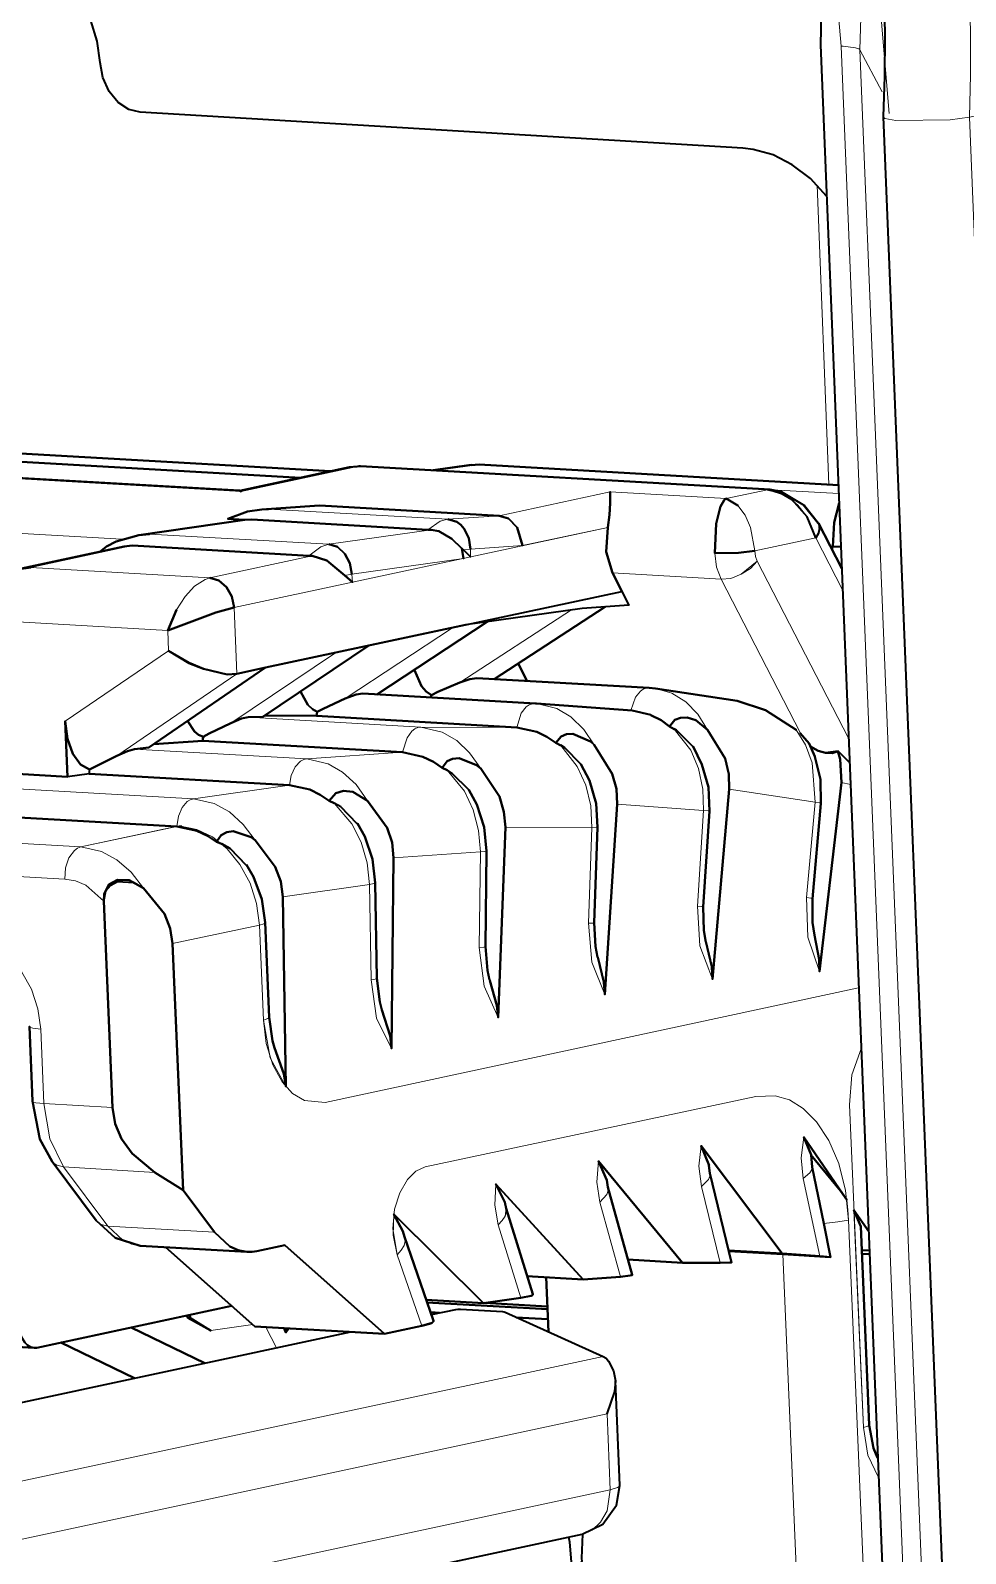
# Model space of a CAD drawing. Header units: millimetres. Extents: x 0 to 174, y 0 to 33.
# Drawn here: x 27.796 to 28.181, y 26.769 to 27.395 of the extents above; entities that cross this region are included whole.
import ezdxf

# ---------------------------------------------------------------- set-up
doc = ezdxf.new("R2010")
doc.units = ezdxf.units.MM
doc.layers.add('PDF2_형상', color=157, linetype='Continuous', true_color=0x405f80)

msp = doc.modelspace()

# ---------------------------------------------------------------- linework, layer by layer
at = {"layer": 'PDF2_형상', "color": 7, "lineweight": 13}
for points in [[(28.43097, 23.20819), (28.46014, 23.20833), (28.48611, 23.21139), (28.31681, 27.38375, 0.37124), (27.68417, 28.16861), (27.78903, 28.19111), (27.63847, 28.20014), (27.6425, 28.20069), (27.64639, 28.20069)], [(28.19319, 27.44167), (28.19944, 27.36681), (28.18722, 27.36028), (28.1825, 27.35931, 0.372077), (27.56625, 28.12361)], [(28.21056, 22.68792), (28.24708, 22.73556), (28.27972, 22.78847), (28.30792, 22.84639), (28.33139, 22.90889), (28.34944, 22.97528), (28.36195, 23.045), (28.36847, 23.11736), (28.36889, 23.19139), (28.36875, 23.19431), (28.36972, 23.195), (28.37069, 23.19555), (28.20125, 27.36792, 0.237947), (27.85708, 28.02278)], [(28.26083, 22.75597), (28.29194, 22.81056), (28.31861, 22.86986), (28.34014, 22.93347), (28.35639, 23.00097), (28.36681, 23.07153), (28.37125, 23.14444), (28.37069, 23.19555), (28.38569, 23.20625), (28.21639, 27.37861, 0.238475), (27.88861, 28.00208)], [(27.66403, 27.97444, -0.371665), (28.1375, 27.38694), (28.1375, 27.38708), (28.13708, 27.38736), (28.13569, 27.38778), (28.13056, 27.38847), (28.12972, 27.38847), (28.12403, 27.45403)]]:
    msp.add_lwpolyline(points, format="xyb", dxfattribs=at)
at = {"layer": 'PDF2_형상', "color": 7, "lineweight": 35}
for points in [[(27.56611, 28.08444), (27.41556, 28.09347), (27.40722, 28.09403), (27.41528, 28.09361), (27.56583, 28.08458, -0.37493), (28.14708, 27.35944), (28.31639, 23.18708), (28.31681, 23.17458), (28.31625, 23.11306), (28.31111, 23.05236), (28.30181, 22.99306), (28.28875, 22.93833), (28.27125, 22.88361), (28.24847, 22.82875), (28.2225, 22.77931), (28.19125, 22.73111), (28.16389, 22.69625), (28.13014, 22.66028), (28.09403, 22.62833), (28.05347, 22.59944), (28.01333, 22.57667)], [(27.11653, 27.57347), (27.12861, 27.63222), (27.14625, 27.68833), (27.16903, 27.74014), (27.19625, 27.78722), (27.2275, 27.82903), (27.26236, 27.86542), (27.30014, 27.89597), (27.34042, 27.92069), (27.38278, 27.93944), (27.40472, 27.94653), (27.42708, 27.95208), (27.47236, 27.95861), (27.51847, 27.95903), (27.66903, 27.95, -0.373278), (28.12125, 27.38903), (28.23903, 24.48792)]]:
    msp.add_lwpolyline(points, format="xyb", dxfattribs=at)
at = {"layer": 'PDF2_형상', "color": 7, "lineweight": 13}
for points in [[(28.14944, 27.36083), (28.14333, 27.43458)], [(28.12972, 27.38847), (28.2475, 24.48736), (28.23903, 24.48792)], [(28.14667, 27.36972), (28.1375, 27.38694), (28.25528, 24.48569), (28.25708, 24.48208)], [(28.31639, 23.18708), (28.31639, 23.18694), (28.31653, 23.1868), (28.31667, 23.18667), (28.31708, 23.18639), (28.32153, 23.18556), (28.34389, 23.18569), (28.3518, 23.1868), (28.1825, 27.35931), (28.17458, 27.35819), (28.15222, 27.35792), (28.14778, 27.35875), (28.14736, 27.35917), (28.14708, 27.35931), (28.14708, 27.35944)], [(28.12472, 27.20833), (28.11986, 27.33139)], [(27.38583, 27.24667), (27.38653, 27.24681), (27.38708, 27.24681), (27.38653, 27.24681), (27.38583, 27.24667), (27.55445, 27.23708), (27.50667, 27.22694), (27.88305, 27.20542), (27.93083, 27.21569), (28.09944, 27.20611), (28.1, 27.20625), (28.10056, 27.20625)], [(27.38556, 27.21139), (27.83403, 27.18583)], [(27.98917, 27.19542), (27.96805, 27.19403), (27.98917, 27.19542), (28.03472, 27.20528), (28.0825, 27.2025), (28.03472, 27.20528), (27.98917, 27.19542), (28.03472, 27.20528), (28.0825, 27.2025), (28.09944, 27.20611)], [(28.09431, 27.18111), (28.0925, 27.19069), (28.09028, 27.19569), (28.08722, 27.19972)], [(28.03375, 27.19069), (27.99875, 27.18319), (27.97736, 27.18167), (27.97444, 27.18139), (27.97736, 27.18167), (27.97736, 27.17861), (27.97444, 27.17792), (27.92861, 27.17139), (27.92875, 27.16819), (27.88014, 27.15778), (27.88125, 27.13042), (27.83194, 27.09681)], [(27.91222, 27.17903), (27.87014, 27.17), (27.79653, 27.17417), (27.83833, 27.18319), (27.79653, 27.17417), (27.87014, 27.17), (27.86819, 27.1693), (27.86389, 27.16653), (27.86, 27.16222), (27.85639, 27.15681), (27.86, 27.16222), (27.85639, 27.15681)], [(27.87014, 27.17), (27.86819, 27.1693), (27.86389, 27.16653), (27.86, 27.16222), (27.86389, 27.16653), (27.86819, 27.1693), (27.87014, 27.17), (27.91222, 27.17903), (27.87014, 27.17), (27.79653, 27.17417), (27.83833, 27.18319)], [(28.09528, 27.17681), (28.0925, 27.17375), (28.08861, 27.17139), (28.08444, 27.16972), (28.08042, 27.16944), (28.07847, 27.17431), (28.07778, 27.18014), (28.07847, 27.17431), (28.08042, 27.16944), (28.08444, 27.16972), (28.08861, 27.17139), (28.0925, 27.17375), (28.09528, 27.17681), (28.13278, 27.10403), (28.09528, 27.17681), (28.09458, 27.17875), (28.09431, 27.18111), (28.11931, 27.18639), (28.13028, 27.165), (28.11931, 27.18639), (28.09431, 27.18111), (28.11931, 27.18639), (28.13028, 27.165)], [(28.07778, 27.18014), (28.07847, 27.17431), (28.08042, 27.16944), (28.08444, 27.16972), (28.08861, 27.17139), (28.09528, 27.17681), (28.09458, 27.17875), (28.09431, 27.18111), (28.09458, 27.17875), (28.09528, 27.17681), (28.13278, 27.10403)], [(28.08042, 27.16944), (28.03569, 27.17194)], [(28.08042, 27.16944), (28.11306, 27.10611)], [(27.76972, 27.15306), (27.85292, 27.14833), (27.8532, 27.14), (27.81069, 27.11097)], [(27.18125, 27.11792), (27.86347, 27.07917), (27.90292, 27.08472), (27.90361, 27.08875), (27.90528, 27.09222), (27.9075, 27.09458), (27.90875, 27.09528), (27.91, 27.09556), (27.83917, 27.09958), (27.91, 27.09556), (27.90875, 27.09528), (27.9075, 27.09458), (27.90528, 27.09222), (27.90361, 27.08875), (27.90292, 27.08472), (27.86347, 27.07917), (27.18125, 27.11792)], [(27.81056, 27.04611), (27.81083, 27.05069), (27.81222, 27.05486), (27.81444, 27.05792), (27.81569, 27.05889), (27.81708, 27.05944), (27.135, 27.09819), (27.13361, 27.09764), (27.13222, 27.09667), (27.13, 27.09375), (27.12861, 27.08958), (27.12833, 27.085)], [(27.135, 27.09819), (27.81708, 27.05944), (27.135, 27.09819)], [(27.82653, 27.03708), (27.81917, 27.04361), (27.81486, 27.04542), (27.81056, 27.04611), (27.81486, 27.04542), (27.81917, 27.04361), (27.82653, 27.03708), (27.81917, 27.04361), (27.81486, 27.04542), (27.81056, 27.04611), (27.12833, 27.085)], [(27.12833, 27.085), (27.81056, 27.04611), (27.81083, 27.05069), (27.81222, 27.05486), (27.81444, 27.05792), (27.81569, 27.05889), (27.81708, 27.05944), (27.81569, 27.05889), (27.81444, 27.05792), (27.81222, 27.05486), (27.81083, 27.05069), (27.81056, 27.04611), (27.12833, 27.085)], [(27.88875, 27.06208), (27.88389, 27.06861), (27.87819, 27.07375), (27.87194, 27.07722), (27.86347, 27.07917)], [(27.88875, 27.06208), (27.88389, 27.06861), (27.87819, 27.07375), (27.87194, 27.07722), (27.86347, 27.07917)], [(27.84292, 27.04236), (27.83778, 27.04903), (27.83194, 27.05403), (27.82555, 27.0575), (27.81708, 27.05944), (27.8575, 27.06806)], [(27.85861, 27.06806), (27.85806, 27.06806), (27.8575, 27.06806), (27.86486, 27.06653), (27.87125, 27.06347), (27.87722, 27.05861), (27.8825, 27.05208), (27.88667, 27.04444), (27.88931, 27.03611), (27.89056, 27.02722), (27.89236, 27.02778), (27.89278, 27.02806), (27.89292, 27.02833)], [(27.89056, 27.02722), (27.88931, 27.03611), (27.88667, 27.04444), (27.8825, 27.05208), (27.87722, 27.05861), (27.875, 27.06056)], [(27.89056, 27.02722), (27.88931, 27.03611), (27.88667, 27.04444), (27.8825, 27.05208), (27.87722, 27.05861), (27.875, 27.06056)], [(27.79597, 26.98556), (27.79597, 26.98542), (27.79611, 26.98528), (27.79639, 26.98514), (27.79736, 26.98486), (27.80069, 26.98444), (27.80194, 26.95389), (27.83014, 26.95222), (27.80194, 26.95389), (27.80069, 26.98444), (27.79945, 26.99278), (27.79681, 27.00083), (27.79278, 27.00792), (27.78764, 27.01375), (27.78181, 27.01792), (27.77097, 27.02111), (27.17028, 27.05528)], [(27.85486, 27.01958), (27.89056, 27.02722), (27.85486, 27.01958), (27.89056, 27.02722), (27.89222, 26.98819), (27.895, 26.97264), (27.90139, 26.96083), (27.895, 26.97264), (27.89222, 26.98819), (27.89056, 27.02722), (27.89222, 26.98819), (27.89333, 26.97847), (27.89611, 26.96972), (27.89986, 26.96278), (27.90417, 26.95792), (27.90903, 26.95514), (27.91764, 26.95431), (28.13694, 27.00139)], [(27.89056, 27.02722), (27.89236, 27.02778), (27.89278, 27.02806), (27.89292, 27.02833)], [(27.89056, 27.02722), (27.89236, 27.02778), (27.89278, 27.02806), (27.89292, 27.02833)], [(27.80069, 26.98444), (27.79945, 26.99278), (27.79681, 27.00083), (27.79278, 27.00792), (27.78764, 27.01375), (27.78181, 27.01792), (27.77097, 27.02111), (27.77153, 27.01722), (27.77292, 27.01403), (27.77389, 27.01278), (27.775, 27.01181), (27.77736, 27.01097), (27.775, 27.01181), (27.77389, 27.01278), (27.77292, 27.01403), (27.77153, 27.01722), (27.77097, 27.02111)], [(27.79278, 27.00792), (27.79681, 27.00083), (27.79945, 26.99278), (27.80069, 26.98444), (27.79736, 26.98486), (27.79639, 26.98514), (27.79611, 26.98528)], [(27.89222, 26.98819), (27.89403, 26.98875), (27.89444, 26.98903), (27.89458, 26.98931)], [(27.79611, 26.98528), (27.79639, 26.98514), (27.79736, 26.98486), (27.80069, 26.98444), (27.80194, 26.95389), (27.80431, 26.93931), (27.81, 26.92778), (27.80722, 26.92847), (27.80611, 26.92917), (27.80528, 26.93)], [(28.14514, 26.80014), (28.14069, 26.80931), (28.13889, 26.82069), (28.135, 26.91), (28.13889, 26.82069), (28.14069, 26.80931), (28.14514, 26.80014), (28.14069, 26.80931), (28.13889, 26.82069), (28.13319, 26.95333), (28.13417, 26.96569), (28.13805, 26.9768)], [(27.83014, 26.95222), (27.80194, 26.95389), (27.79861, 26.95417), (27.79764, 26.95444), (27.79736, 26.95458), (27.79736, 26.95472), (27.79722, 26.95486), (27.79736, 26.95472), (27.79736, 26.95458), (27.79764, 26.95444), (27.79861, 26.95417), (27.80194, 26.95389), (27.80431, 26.93931), (27.81, 26.92778), (27.80722, 26.92847), (27.80611, 26.92917), (27.80528, 26.93), (27.80611, 26.92917), (27.80722, 26.92847), (27.81, 26.92778), (27.8475, 26.92556), (27.81, 26.92778), (27.82819, 26.90347), (27.82542, 26.90417), (27.82431, 26.90486), (27.82347, 26.90583), (27.82431, 26.90486), (27.82542, 26.90417), (27.82819, 26.90347), (27.81, 26.92778), (27.8475, 26.92556)], [(27.79722, 26.95486), (27.79736, 26.95472), (27.79736, 26.95458), (27.79764, 26.95444), (27.79861, 26.95417), (27.80194, 26.95389), (27.80431, 26.93931), (27.81, 26.92778), (27.82819, 26.90347), (27.82542, 26.90417), (27.82431, 26.90486), (27.82347, 26.90583)], [(28.12264, 26.90458), (28.12833, 26.90528), (28.13278, 26.90597), (28.16583, 26.12917), (28.13278, 26.90597), (28.13153, 26.91806), (28.12875, 26.92917), (28.12472, 26.93861), (28.11958, 26.94639), (28.11417, 26.95181), (28.10847, 26.95542), (28.10264, 26.95708), (28.09472, 26.95681), (27.95875, 26.92778), (27.95486, 26.92611), (27.95139, 26.92264), (27.94833, 26.91722), (27.94611, 26.91042), (27.94542, 26.9025), (27.94722, 26.89167), (27.95736, 26.8625), (27.94722, 26.89167), (27.94555, 26.89972), (27.94583, 26.90833), (27.94555, 26.89972), (27.94722, 26.89167), (27.95736, 26.8625)], [(28.16667, 26.10958), (28.16944, 26.04639), (28.17028, 26.02694), (28.16944, 26.04639), (28.16667, 26.10958), (28.16583, 26.12917), (28.13278, 26.90597), (28.1325, 26.91014), (28.13208, 26.9143), (28.1325, 26.91014), (28.13278, 26.90597), (28.12833, 26.90528), (28.12264, 26.90458), (28.12833, 26.90528), (28.13278, 26.90597)], [(27.87208, 26.90097), (27.82819, 26.90347), (27.83444, 26.89764), (27.83792, 26.89611), (27.84153, 26.89542)], [(27.94722, 26.89167), (27.94889, 26.89361), (27.95, 26.89556), (27.95042, 26.89736), (27.95014, 26.89903)], [(28.16944, 26.04639), (28.16208, 26.03583), (28.15194, 26.02764), (28.14569, 26.02542), (28.14264, 26.02528), (28.13917, 26.10792), (28.13833, 26.1275), (28.10583, 26.89194)], [(27.97125, 26.86917), (27.99153, 26.86806)], [(27.8932, 26.86195), (27.8975, 26.85347)], [(27.92542, 26.86014), (27.92569, 26.85944)], [(27.65139, 26.69708), (27.65555, 26.69889), (27.65917, 26.70208), (27.66167, 26.70681), (27.66292, 26.71542), (28.03472, 26.79514), (28.03347, 26.82625), (27.70264, 26.75542), (27.68792, 26.75222), (27.6868, 26.75847), (27.68417, 26.76417), (27.68042, 26.76875), (27.67611, 26.77153), (27.67139, 26.77264), (27.68625, 26.77583), (28.03195, 26.84986)], [(28.13889, 26.82069), (28.14069, 26.82125), (28.14111, 26.82153), (28.14125, 26.82181)], [(28.0232, 26.77681), (28.02736, 26.77847), (28.03083, 26.78181), (28.03347, 26.78639), (28.03472, 26.79514), (28.03778, 26.79597), (28.03847, 26.79639), (28.03875, 26.79681)]]:
    msp.add_lwpolyline(points, dxfattribs=at)
at = {"layer": 'PDF2_형상', "color": 7, "lineweight": 35}
for points in [[(28.12375, 27.32681), (28.11708, 27.33403), (28.10958, 27.33972), (28.1018, 27.34375), (28.09361, 27.34597), (28.08931, 27.34653), (27.84153, 27.36139), (27.83681, 27.3625), (27.8325, 27.36528), (27.82875, 27.36986), (27.82611, 27.37556), (27.825, 27.38181), (27.82389, 27.39056), (27.82125, 27.39903)], [(27.88305, 27.20542), (27.88236, 27.20583), (27.51111, 27.22694), (27.50667, 27.2268)], [(27.88222, 27.2057), (27.9275, 27.21542), (27.88222, 27.2057), (27.9275, 27.21542), (27.93208, 27.21583), (27.93139, 27.21583), (27.93083, 27.21569), (27.93139, 27.21583), (27.93208, 27.21583)], [(28.12028, 27.19222), (28.11417, 27.2), (28.10528, 27.20528), (28.10056, 27.20625), (27.93208, 27.21583), (27.93139, 27.21583), (27.93083, 27.21569), (27.9275, 27.21542), (27.93208, 27.21583), (28.10056, 27.20625), (28.10528, 27.20528), (28.11472, 27.19972), (28.12042, 27.19236), (28.12083, 27.19097), (28.12069, 27.18958), (28.12028, 27.18806), (28.11931, 27.18639), (28.11583, 27.195), (28.10958, 27.20194), (28.10472, 27.20486), (28.09944, 27.20611)], [(27.9275, 27.21542), (27.93208, 27.21583), (28.10056, 27.20625), (28.10528, 27.20528), (28.11472, 27.19972), (28.12042, 27.19236), (28.13, 27.17375), (28.12042, 27.19236), (28.13, 27.17375)], [(28.03472, 27.20528), (28.03472, 27.20069), (28.03444, 27.19583), (28.03375, 27.19069), (28.03319, 27.18069), (28.03569, 27.17194), (28.0425, 27.15875), (28.0232, 27.15736), (27.97528, 27.15056), (27.89306, 27.13305), (28.03958, 27.1643), (28.03569, 27.17194), (28.03319, 27.18069), (28.03375, 27.19069), (28.03444, 27.19583), (28.03472, 27.20069), (28.03472, 27.20528), (28.03472, 27.20069), (28.03444, 27.19583), (28.03375, 27.19069), (28.03319, 27.18069), (28.03569, 27.17194), (28.0425, 27.15875), (28.0232, 27.15736), (27.97528, 27.15056), (27.89306, 27.13305), (27.845, 27.10014), (27.89306, 27.13305), (27.88125, 27.13042), (27.89306, 27.13305)], [(28.08722, 27.19972), (28.0825, 27.2025), (28.08167, 27.20181), (28.08014, 27.19931), (28.07833, 27.19222), (28.07778, 27.18014), (28.0875, 27.18028), (28.09431, 27.18111)], [(27.7907, 27.17333), (27.83472, 27.18278), (27.83833, 27.18319), (27.91083, 27.17903), (27.91222, 27.17903), (27.91833, 27.17708), (27.92569, 27.17097), (27.92875, 27.16819), (27.92569, 27.17097), (27.91833, 27.17708), (27.91222, 27.17903), (27.91083, 27.17903), (27.83833, 27.18319), (27.83472, 27.18278), (27.7907, 27.17333), (27.79653, 27.17417), (27.7907, 27.17333)], [(27.79653, 27.17417), (27.7907, 27.17333), (27.83472, 27.18278)], [(27.85639, 27.15681), (27.85292, 27.14833), (27.87264, 27.15569), (27.88014, 27.15778), (27.87264, 27.15569), (27.85292, 27.14833), (27.85639, 27.15681), (27.85292, 27.14833), (27.87264, 27.15569), (27.88014, 27.15778), (27.87917, 27.16222), (27.87694, 27.16611), (27.87389, 27.16889), (27.87014, 27.17), (27.87389, 27.16889), (27.87694, 27.16611), (27.87917, 27.16222), (27.88014, 27.15778), (27.87917, 27.16222), (27.87694, 27.16611), (27.87389, 27.16889), (27.87014, 27.17)], [(27.77236, 27.09042), (27.81167, 27.08819), (27.81069, 27.11097), (27.81167, 27.10375), (27.81375, 27.09764), (27.81694, 27.09319), (27.82069, 27.09111), (27.82319, 27.09236), (27.83194, 27.09681), (27.83625, 27.09875), (27.83917, 27.09958), (27.845, 27.10014), (27.89306, 27.13305), (27.88125, 27.13042), (27.87722, 27.13028), (27.8675, 27.1325), (27.86167, 27.135), (27.8532, 27.14), (27.86153, 27.13486), (27.8675, 27.1325), (27.87722, 27.13028), (27.88125, 27.13042), (27.87722, 27.13028), (27.8675, 27.1325), (27.86153, 27.13486), (27.8532, 27.14)], [(27.99694, 27.13472), (28.0007, 27.1275)], [(27.845, 27.10014), (27.83917, 27.09958), (27.83625, 27.09875), (27.83194, 27.09681), (27.82319, 27.09236), (27.82069, 27.09111), (27.81694, 27.09319), (27.81375, 27.09764), (27.81167, 27.10375), (27.81069, 27.11097), (27.81167, 27.10375), (27.81375, 27.09764), (27.81694, 27.09319), (27.82069, 27.09111), (27.82055, 27.09028), (27.82055, 27.08944), (27.90292, 27.08472), (27.91125, 27.08292), (27.91556, 27.0807), (27.91917, 27.07833), (27.92125, 27.07736), (27.91917, 27.07833), (27.91556, 27.0807), (27.91125, 27.08292), (27.90292, 27.08472), (27.82055, 27.08944), (27.81167, 27.08819), (27.81069, 27.11097), (27.81167, 27.08819), (27.77236, 27.09042)], [(27.82069, 27.09111), (27.82055, 27.09028), (27.82055, 27.08944), (27.81167, 27.08819)], [(27.93069, 27.06889), (27.92403, 27.07583), (27.92125, 27.07736)], [(27.93069, 27.06889), (27.92403, 27.07583), (27.92125, 27.07736)], [(27.8968, 26.9768), (27.90056, 26.96611), (27.90139, 26.96083), (27.90014, 27.03889), (27.89931, 27.04514), (27.89708, 27.05111), (27.88875, 27.06208), (27.88708, 27.06333), (27.87972, 27.06583), (27.87708, 27.06542), (27.87486, 27.06417), (27.87292, 27.06139), (27.875, 27.06056), (27.87292, 27.06139), (27.86917, 27.06389), (27.86486, 27.06597), (27.86917, 27.06389), (27.87292, 27.06139), (27.87486, 27.06417), (27.87708, 27.06542), (27.87972, 27.06583), (27.88708, 27.06333), (27.88875, 27.06208), (27.89708, 27.05111), (27.89931, 27.04514), (27.90014, 27.03889), (27.90139, 26.96083), (27.90056, 26.96611), (27.8968, 26.9768), (27.89597, 26.97958), (27.89458, 26.98931), (27.89597, 26.97958), (27.8968, 26.9768), (27.89597, 26.97958), (27.89458, 26.98931), (27.89292, 27.02833), (27.89153, 27.03792), (27.88805, 27.04708), (27.88528, 27.05194)], [(27.85917, 26.91819), (27.8475, 26.92556), (27.83819, 26.93333), (27.83389, 26.93931), (27.83125, 26.94555), (27.83014, 26.95222), (27.83125, 26.94555), (27.83389, 26.93931), (27.83819, 26.93333), (27.8475, 26.92556), (27.85917, 26.91819), (27.87208, 26.90097), (27.87833, 26.89514), (27.88181, 26.89361), (27.88542, 26.89292), (27.84153, 26.89542), (27.83125, 26.89861), (27.82347, 26.90583), (27.80528, 26.93), (27.80028, 26.93917), (27.79722, 26.95486), (27.79597, 26.98556), (27.79722, 26.95486), (27.79597, 26.98556)], [(28.14125, 26.82181), (28.13778, 26.90333)], [(27.88542, 26.89292), (27.84153, 26.89542), (27.88542, 26.89292), (27.8875, 26.89292), (27.88944, 26.8932), (27.90097, 26.89569), (27.94194, 26.85917)], [(27.85194, 26.89486), (27.88861, 26.86222), (27.94194, 26.85917), (27.95736, 26.8625), (27.94194, 26.85917), (27.90097, 26.89569), (27.88944, 26.8932), (27.90097, 26.89569), (27.94194, 26.85917), (27.95736, 26.8625), (27.96097, 26.86347), (27.96181, 26.86403), (27.96208, 26.86431), (27.96208, 26.86444), (27.96208, 26.86472), (27.96208, 26.86458), (27.96208, 26.86444), (27.96208, 26.86431), (27.96181, 26.86403), (27.96153, 26.86375), (27.95736, 26.8625), (27.96153, 26.86375), (27.96181, 26.86403), (27.96208, 26.86431), (27.96208, 26.86444), (27.96208, 26.86472)], [(27.96208, 26.86458), (27.95014, 26.89903), (27.94958, 26.90139)], [(28.00945, 26.86), (28.00847, 26.8825)], [(27.72736, 26.85736), (27.79792, 26.85347), (27.79847, 26.85347), (27.79903, 26.85347), (27.87917, 26.87069), (27.79903, 26.85347), (27.79847, 26.85347), (27.79792, 26.85347), (27.72736, 26.85736)], [(27.72736, 26.85736), (27.79792, 26.85347), (27.79847, 26.85347), (27.79903, 26.85347), (27.87917, 26.87069)], [(27.98306, 26.87194), (28.00889, 26.87042)], [(27.96125, 26.86708), (27.97125, 26.86917), (27.97222, 26.86931), (27.97319, 26.86931), (27.99055, 26.86833), (27.99125, 26.86819), (27.99153, 26.86806), (28.03195, 26.84986), (28.03306, 26.84917), (28.03403, 26.84792), (28.03611, 26.84403), (28.03694, 26.83986), (28.03653, 26.83556), (28.03333, 26.82625)], [(27.62944, 26.79597), (27.92819, 26.86)], [(27.86806, 26.84708), (27.83778, 26.86181)], [(27.79792, 26.85347), (27.79653, 26.85375), (27.79514, 26.85458)], [(27.83917, 26.84097), (27.80889, 26.85569)], [(27.59639, 26.68917), (27.59819, 26.68958), (27.60792, 26.69083), (27.64444, 26.69569), (27.65139, 26.69708), (28.0232, 26.77681), (28.03181, 26.78097), (28.03736, 26.78875), (28.03875, 26.79681), (28.03694, 26.83986)], [(28.14125, 26.82167), (28.14306, 26.81222), (28.14472, 26.80819)], [(28.02333, 26.77681), (28.02292, 26.76694), (28.02306, 26.76556), (28.02278, 26.76514), (28.02208, 26.76472), (28.01903, 26.76389), (28.0182, 26.77361), (28.01778, 26.77556)]]:
    msp.add_lwpolyline(points, dxfattribs=at)
at = {"layer": 'PDF2_형상', "color": 7, "lineweight": 13}
for points in [[(27.50667, 27.22694), (27.55445, 27.23708), (27.50667, 27.22694), (27.88305, 27.20542), (27.93083, 27.21569), (27.9275, 27.21542), (27.93083, 27.21569), (27.88305, 27.20542)], [(27.56694, 27.23042), (27.90695, 27.21111)], [(27.61597, 27.23097), (27.91958, 27.21375)], [(28.11931, 27.18639), (28.11583, 27.195), (28.11195, 27.19986), (28.10722, 27.20361), (28.09944, 27.20611), (27.93083, 27.21569), (28.09944, 27.20611), (28.1, 27.20625), (28.10056, 27.20625), (28.1, 27.20625), (28.09944, 27.20611), (28.0825, 27.2025), (28.09944, 27.20611), (28.10722, 27.20361), (28.11195, 27.19986), (28.11583, 27.195), (28.11931, 27.18639), (28.12028, 27.18806), (28.12069, 27.18958), (28.12083, 27.19111), (28.12042, 27.19236), (28.12069, 27.18958), (28.12028, 27.18806)], [(27.98014, 27.21639), (27.96319, 27.21403), (27.98014, 27.21639), (28.12861, 27.20806)], [(27.98014, 27.21639), (27.98056, 27.21653), (27.98097, 27.21653), (27.98056, 27.21653), (27.98014, 27.21639), (27.97764, 27.21625)], [(27.83403, 27.18583), (27.38556, 27.21139)], [(28.10125, 27.20611), (28.12875, 27.20458)], [(27.91542, 27.19972), (27.89431, 27.19819), (27.96805, 27.19403), (27.96486, 27.19319), (27.95986, 27.18972), (27.96486, 27.19319), (27.96805, 27.19403), (27.89431, 27.19819)], [(28.08722, 27.19972), (28.09028, 27.19569), (28.0925, 27.19069), (28.09431, 27.18111), (28.0925, 27.19069), (28.09028, 27.19569)], [(27.97444, 27.17792), (27.92861, 27.17139), (27.92569, 27.17097), (27.92861, 27.17139), (27.92875, 27.16819), (27.88014, 27.15778), (27.88125, 27.13042), (27.83194, 27.09681), (27.88125, 27.13042), (27.88014, 27.15778), (28.03375, 27.19069), (27.99875, 27.18319), (27.97736, 27.18167), (27.97736, 27.17861)], [(27.96111, 27.18972), (27.91903, 27.18375), (27.84528, 27.18792), (27.88736, 27.19389), (27.84528, 27.18792), (27.91903, 27.18375), (27.91583, 27.18264), (27.91083, 27.17903), (27.91583, 27.18264), (27.91903, 27.18375)], [(28.12653, 27.18042), (28.12639, 27.18167), (28.12639, 27.18278), (28.12639, 27.18167)], [(28.03569, 27.17194), (28.08042, 27.16944), (28.11306, 27.10611), (28.08042, 27.16944)], [(27.85292, 27.14833), (27.76972, 27.15306), (27.85292, 27.14833), (27.8532, 27.14), (27.81069, 27.11097), (27.8532, 27.14)], [(27.97292, 27.12694), (28.01889, 27.15681)], [(27.92583, 27.12028), (27.97, 27.14944)], [(27.87875, 27.11014), (27.92181, 27.13917)], [(28.04333, 27.11542), (28.04514, 27.12083), (28.04722, 27.12333), (28.04833, 27.12417), (28.04958, 27.12458), (28.05083, 27.12472), (28.04958, 27.12458), (28.04833, 27.12417), (28.04722, 27.12333), (28.04514, 27.12083)], [(28.05347, 27.12444), (28.06014, 27.1225), (28.06583, 27.11903), (28.07083, 27.11389), (28.07486, 27.1075), (28.07083, 27.11389), (28.06583, 27.11903), (28.06014, 27.1225)], [(27.95694, 27.10861), (27.96569, 27.10653), (27.97167, 27.10306), (27.97694, 27.09806), (27.98153, 27.09153), (27.97694, 27.09806), (27.97167, 27.10306), (27.96569, 27.10653), (27.95694, 27.10861), (27.99639, 27.10847), (27.99819, 27.11431), (28.00028, 27.11695), (28.00153, 27.11778), (28.00278, 27.11819), (28.00403, 27.11833), (28.00278, 27.11819), (28.00153, 27.11778), (28.00028, 27.11695), (27.99819, 27.11431), (27.99639, 27.10847)], [(28.00444, 27.11833), (28.01278, 27.11625), (28.01861, 27.11278), (28.02389, 27.10764), (28.02819, 27.10125), (28.02389, 27.10764), (28.01861, 27.11278), (28.01278, 27.11625)], [(27.94944, 27.09833), (27.95125, 27.10417), (27.95319, 27.10694), (27.95444, 27.10792), (27.9557, 27.10847), (27.95694, 27.10861), (27.88597, 27.11264), (27.95694, 27.10861), (27.9557, 27.10847), (27.95444, 27.10792), (27.95319, 27.10694), (27.95125, 27.10417)], [(28.07319, 27.07431), (28.07333, 27.07431), (28.075, 27.07417), (28.07542, 27.07403), (28.07555, 27.07403), (28.07542, 27.07403), (28.075, 27.07417), (28.07333, 27.07431), (28.07319, 27.07431), (28.07292, 27.08306), (28.07111, 27.09153), (28.06792, 27.09917), (28.06111, 27.10778), (28.06792, 27.09917), (28.07111, 27.09153), (28.07292, 27.08306)], [(28.11903, 27.07778), (28.12083, 27.0775), (28.12125, 27.07736), (28.12139, 27.07736), (28.12139, 27.07722), (28.12139, 27.07736), (28.12125, 27.07736), (28.12083, 27.0775), (28.11903, 27.07778), (28.11778, 27.09389), (28.11514, 27.10125), (28.11125, 27.1075), (28.11514, 27.10125), (28.11778, 27.09389)], [(27.91, 27.09556), (27.91875, 27.09347), (27.92472, 27.09), (27.93028, 27.085), (27.935, 27.07833), (27.93028, 27.085), (27.92472, 27.09), (27.91875, 27.09347), (27.91, 27.09556), (27.94944, 27.09833)], [(28.02958, 27.0675), (28.02944, 27.0675), (28.02903, 27.0675), (28.02722, 27.06736), (28.02681, 27.07625), (28.02472, 27.08472), (28.02125, 27.09236), (28.01444, 27.10097), (28.02125, 27.09236), (28.02472, 27.08472), (28.02681, 27.07625), (28.02722, 27.06736), (28.02903, 27.0675), (28.02944, 27.0675)], [(27.98389, 27.05764), (27.98375, 27.05764), (27.98319, 27.0575), (27.98139, 27.05736), (27.98069, 27.06611), (27.97847, 27.07458), (27.97486, 27.08222), (27.96778, 27.09083), (27.97486, 27.08222), (27.97847, 27.07458), (27.98069, 27.06611), (27.98139, 27.05736), (27.98319, 27.0575), (27.98375, 27.05764)], [(28.11555, 27.03861), (28.11722, 27.03833), (28.11778, 27.03819), (28.11792, 27.03819), (28.11792, 27.03806), (28.11792, 27.03819), (28.11778, 27.03819), (28.11722, 27.03833), (28.11555, 27.03861), (28.11611, 27.02222), (28.12083, 27.00819), (28.11611, 27.02222), (28.11555, 27.03861), (28.11903, 27.07778), (28.08375, 27.08306), (28.11903, 27.07778)], [(28.13361, 27.085), (28.12986, 27.08583)], [(27.85653, 27.06778), (27.81708, 27.05944), (27.82555, 27.0575), (27.83194, 27.05403), (27.83778, 27.04903), (27.84292, 27.04236), (27.83778, 27.04903), (27.83194, 27.05403), (27.82555, 27.0575), (27.81708, 27.05944), (27.85653, 27.06778), (27.85722, 27.07195), (27.85875, 27.07555), (27.86083, 27.07806), (27.86208, 27.07875), (27.86347, 27.07917), (27.86208, 27.07875), (27.86083, 27.07806), (27.85875, 27.07555), (27.85722, 27.07195)], [(27.9382, 27.04458), (27.93806, 27.04444), (27.93764, 27.0443), (27.93583, 27.04389), (27.93486, 27.05278), (27.93236, 27.06125), (27.92861, 27.06889), (27.92125, 27.07736), (27.92861, 27.06889), (27.93236, 27.06125), (27.93486, 27.05278), (27.93583, 27.04389), (27.93764, 27.0443), (27.93806, 27.04444)], [(28.07069, 27.035), (28.07083, 27.035), (28.0725, 27.03486), (28.07292, 27.03472), (28.07306, 27.03472), (28.07292, 27.03472), (28.0725, 27.03486), (28.07083, 27.035), (28.07069, 27.035), (28.07167, 27.01875), (28.07681, 27.005), (28.07167, 27.01875), (28.07069, 27.035), (28.07319, 27.07431), (28.03764, 27.07694), (28.07319, 27.07431)], [(28.02819, 27.02819), (28.02806, 27.02819), (28.02764, 27.02806), (28.02583, 27.02806), (28.02722, 27.01194), (28.03264, 26.99861), (28.02722, 27.01194), (28.02583, 27.02806), (28.02722, 27.06736), (27.99167, 27.0675), (28.02722, 27.06736), (28.02583, 27.02806), (28.02764, 27.02806), (28.02806, 27.02819)], [(27.98347, 27.01847), (27.98333, 27.01833), (27.98278, 27.0182), (27.98097, 27.01806), (27.98292, 27.00208), (27.98875, 26.98917), (27.98292, 27.00208), (27.98097, 27.01806), (27.98139, 27.05736), (27.94569, 27.05486), (27.98139, 27.05736), (27.98097, 27.01806), (27.98278, 27.0182), (27.98333, 27.01833)], [(27.93889, 27.00542), (27.93875, 27.00528), (27.9382, 27.005), (27.93653, 27.00472), (27.93875, 26.98889), (27.94486, 26.97653), (27.93875, 26.98889), (27.93653, 27.00472), (27.93583, 27.04389), (27.90014, 27.03889), (27.93583, 27.04389), (27.93653, 27.00472), (27.9382, 27.005), (27.93875, 27.00528)], [(27.89458, 26.98931), (27.89444, 26.98903), (27.89403, 26.98875), (27.89222, 26.98819), (27.89403, 26.98875), (27.89444, 26.98903)], [(28.11417, 26.92306), (28.12097, 26.89111), (28.11417, 26.92306), (28.11333, 26.93153), (28.11444, 26.94), (28.11333, 26.93153), (28.11417, 26.92306), (28.11681, 26.92542), (28.1175, 26.92653), (28.11778, 26.92764), (28.1175, 26.92653), (28.11681, 26.92542)], [(28.07236, 26.91972), (28.08, 26.88833), (28.07236, 26.91972), (28.07125, 26.92805), (28.07222, 26.93653), (28.07125, 26.92805), (28.07236, 26.91972), (28.07514, 26.92264), (28.07569, 26.92403), (28.07569, 26.92528), (28.07569, 26.92403), (28.07514, 26.92264)], [(28.03055, 26.91333), (28.03903, 26.88264), (28.03055, 26.91333), (28.02931, 26.92153), (28.03, 26.93014), (28.02931, 26.92153), (28.03055, 26.91333), (28.03333, 26.91653), (28.03389, 26.91806), (28.03375, 26.91944), (28.03389, 26.91806), (28.03333, 26.91653)], [(27.98875, 26.90403), (27.99806, 26.87403), (27.98875, 26.90403), (27.98736, 26.91208), (27.98778, 26.92069), (27.98736, 26.91208), (27.98875, 26.90403), (27.99042, 26.90583), (27.99153, 26.9075), (27.99195, 26.91069), (27.99208, 26.90917), (27.99153, 26.9075), (27.99042, 26.90583)], [(27.87208, 26.90097), (27.82819, 26.90347), (27.83444, 26.89764), (27.83792, 26.89611), (27.84153, 26.89542), (27.83792, 26.89611), (27.83444, 26.89764), (27.82819, 26.90347)], [(27.95014, 26.89903), (27.95042, 26.89736), (27.95, 26.89556), (27.94889, 26.89361), (27.94722, 26.89167), (27.94889, 26.89361), (27.95, 26.89556), (27.95042, 26.89736)], [(28.13917, 26.10792), (28.13833, 26.1275), (28.10583, 26.89194), (28.13833, 26.1275)], [(27.87056, 26.86056), (27.88778, 26.86306)], [(27.8975, 26.85347), (27.8932, 26.86195)], [(27.92569, 26.85944), (27.92542, 26.86014)], [(28.14125, 26.82181), (28.14111, 26.82153), (28.14069, 26.82125), (28.13889, 26.82069), (28.14069, 26.82125), (28.14111, 26.82153)]]:
    msp.add_lwpolyline(points, close=True, dxfattribs=at)
at = {"layer": 'PDF2_형상', "color": 7, "lineweight": 35}
for points in [[(27.56764, 27.23056), (27.9075, 27.21111)], [(27.61653, 27.23111), (27.61597, 27.23097), (27.61444, 27.23083), (27.58917, 27.22931), (27.61444, 27.23083), (27.61597, 27.23097), (27.61653, 27.23111), (27.91972, 27.21375)], [(27.51111, 27.22694), (27.88236, 27.20583), (27.88305, 27.20542), (27.88236, 27.20583), (27.51111, 27.22694), (27.50667, 27.2268)], [(27.97764, 27.21639), (27.96194, 27.21417)], [(27.97764, 27.21625), (27.98097, 27.21653), (28.12861, 27.20806), (27.98097, 27.21653)], [(28.07778, 27.18014), (28.07833, 27.19222), (28.08014, 27.19931), (28.08167, 27.20181), (28.0825, 27.2025), (28.08722, 27.19972), (28.0825, 27.2025), (28.08167, 27.20181), (28.08014, 27.19931), (28.07833, 27.19222), (28.07778, 27.18014), (28.0875, 27.18028), (28.09431, 27.18111), (28.0875, 27.18028)], [(27.88569, 27.19722), (27.8775, 27.19417), (27.88445, 27.19375), (27.88736, 27.19389), (27.95986, 27.18972), (27.96111, 27.18972), (27.96431, 27.18917), (27.96972, 27.18597), (27.97375, 27.18194), (27.97444, 27.18125), (27.97375, 27.18194), (27.97444, 27.17792), (27.97375, 27.18194), (27.96972, 27.18597), (27.96431, 27.18917), (27.96111, 27.18972), (27.95986, 27.18972), (27.88736, 27.19389), (27.88445, 27.19375), (27.8775, 27.19417), (27.88569, 27.19722), (27.89153, 27.19806), (27.89431, 27.19819), (27.89153, 27.19806), (27.91319, 27.19958), (27.89153, 27.19806)], [(27.98917, 27.19542), (27.91542, 27.19972), (27.91319, 27.19958), (27.91542, 27.19972)], [(28.12639, 27.18278), (28.12958, 27.18264), (28.12639, 27.18278), (28.12694, 27.19264), (28.12889, 27.20069), (28.12694, 27.19264)], [(27.82764, 27.18278), (27.83167, 27.18486), (27.84097, 27.1875), (27.88458, 27.19375), (27.84097, 27.1875), (27.84528, 27.18792), (27.84097, 27.1875), (27.83167, 27.18486), (27.82764, 27.18278), (27.82486, 27.18069)], [(27.96805, 27.19403), (27.97167, 27.19292), (27.97333, 27.19167), (27.97472, 27.19014), (27.97667, 27.18625), (27.97736, 27.18167), (27.97667, 27.18625), (27.97472, 27.19014), (27.97333, 27.19167), (27.97167, 27.19292)], [(27.98917, 27.19542), (27.99292, 27.19431), (27.99653, 27.19069), (27.99875, 27.18319), (27.99653, 27.19069), (27.99292, 27.19431)], [(27.91903, 27.18375), (27.92264, 27.18264), (27.92569, 27.17986), (27.92778, 27.17597), (27.92861, 27.17139), (27.92778, 27.17597), (27.92569, 27.17986), (27.92264, 27.18264)], [(27.97444, 27.18139), (27.97736, 27.17861)], [(27.98708, 27.12833), (28.03278, 27.15806)], [(27.93889, 27.12194), (27.98417, 27.15181)], [(27.87875, 27.11014), (27.86986, 27.10597), (27.86736, 27.10458), (27.86986, 27.10597), (27.87875, 27.11014), (27.88319, 27.11208), (27.88597, 27.11264), (27.89194, 27.11278), (27.93556, 27.14208), (27.89194, 27.11278), (27.88597, 27.11264), (27.88319, 27.11208)], [(28.0007, 27.1275), (27.99694, 27.13472)], [(28.05083, 27.12472), (27.98, 27.12875), (27.97708, 27.12833), (27.97292, 27.12694), (27.96389, 27.12306), (27.96125, 27.12167), (27.95917, 27.12319), (27.95722, 27.12542), (27.95431, 27.13194), (27.95722, 27.12542), (27.95917, 27.12319), (27.96125, 27.12167), (27.96389, 27.12306), (27.97292, 27.12694), (27.97708, 27.12833), (27.98, 27.12875), (28.05083, 27.12472), (28.05347, 27.12444), (28.08694, 27.11944), (28.09861, 27.11555), (28.11125, 27.1075), (28.09861, 27.11555), (28.08694, 27.11944), (28.05347, 27.12444)], [(28.00403, 27.11833), (27.93306, 27.12236), (27.93028, 27.12194), (27.92583, 27.12028), (27.91681, 27.11611), (27.9143, 27.11486), (27.91236, 27.11597), (27.91042, 27.11778), (27.9075, 27.12319), (27.91042, 27.11778), (27.91236, 27.11597), (27.9143, 27.11486), (27.91681, 27.11611), (27.92583, 27.12028), (27.93028, 27.12194), (27.93306, 27.12236), (28.00403, 27.11833), (28.00444, 27.11833), (28.04375, 27.11542), (28.05153, 27.11361), (28.04375, 27.11542), (28.00444, 27.11833)], [(27.96111, 27.12083), (27.96111, 27.12125), (27.96125, 27.12167), (27.96111, 27.12125)], [(27.91403, 27.11319), (27.91417, 27.11403), (27.9143, 27.11486), (27.91417, 27.11403)], [(27.98153, 27.09153), (27.97986, 27.09292), (27.97264, 27.09583), (27.97, 27.09556), (27.96778, 27.09458), (27.96569, 27.09181), (27.96208, 27.09431), (27.95778, 27.09639), (27.94944, 27.09833), (27.86722, 27.10292), (27.86722, 27.10389), (27.8675, 27.10458), (27.86555, 27.10542), (27.86389, 27.1068), (27.86097, 27.11111), (27.86389, 27.1068), (27.86555, 27.10542), (27.8675, 27.10458), (27.86722, 27.10389), (27.86722, 27.10292), (27.94944, 27.09833), (27.95778, 27.09639), (27.96208, 27.09431), (27.96569, 27.09181), (27.96778, 27.09458), (27.97, 27.09556), (27.97264, 27.09583), (27.97986, 27.09292), (27.98153, 27.09153), (27.98931, 27.08), (27.99111, 27.07375), (27.99167, 27.0675), (27.98875, 26.98917), (27.98819, 26.99417), (27.98528, 27.00444), (27.98819, 26.99417), (27.98875, 26.98917), (27.99167, 27.0675), (27.99111, 27.07375), (27.98931, 27.08)], [(27.99639, 27.10847), (27.91403, 27.11319), (27.89264, 27.11333), (27.91403, 27.11319)], [(27.99639, 27.10847), (28.00458, 27.10667)], [(28.07486, 27.1075), (28.08208, 27.09569), (28.08361, 27.08931), (28.08375, 27.08306), (28.07681, 27.005), (28.08375, 27.08306), (28.08361, 27.08931), (28.08208, 27.09569), (28.07486, 27.1075), (28.07, 27.11139), (28.06639, 27.1125), (28.06375, 27.11236), (28.06139, 27.11153), (28.05917, 27.10889), (28.05569, 27.11139), (28.05153, 27.11347), (28.05569, 27.11139), (28.05917, 27.10889), (28.06139, 27.11153), (28.06375, 27.11236), (28.06639, 27.1125), (28.07, 27.11139)], [(28.05917, 27.10889), (28.06111, 27.10778)], [(27.85653, 27.06778), (27.86486, 27.06597), (27.85653, 27.06778), (27.17431, 27.10667), (27.16778, 27.10611), (27.12833, 27.09764), (27.16778, 27.10611), (27.17431, 27.10667)], [(27.84708, 27.10153), (27.86722, 27.10292)], [(28.02819, 27.10125), (28.03556, 27.08944), (28.03736, 27.08319), (28.03764, 27.07694), (28.03264, 26.99861), (28.03764, 27.07694), (28.03736, 27.08319), (28.03556, 27.08944), (28.02819, 27.10125), (28.02667, 27.10264), (28.01944, 27.10583), (28.01681, 27.10569), (28.01458, 27.10472), (28.01236, 27.10208), (28.00875, 27.10458), (28.00458, 27.10667), (28.00875, 27.10458), (28.01236, 27.10208), (28.01458, 27.10472), (28.01681, 27.10569), (28.01944, 27.10583), (28.02667, 27.10264)], [(28.01236, 27.10208), (28.01444, 27.10097)], [(28.06111, 27.10792), (28.06208, 27.10736), (28.06889, 27.10042), (28.06208, 27.10736)], [(28.12139, 27.07722), (28.11792, 27.03806), (28.12139, 27.07722), (28.12125, 27.08708), (28.11889, 27.09653), (28.11653, 27.1018), (28.11292, 27.10611), (28.11653, 27.1018), (28.11889, 27.09653), (28.12125, 27.08708)], [(28.02264, 27.09333), (28.02625, 27.08667), (28.02903, 27.07722), (28.02958, 27.0675), (28.02903, 27.07722), (28.02625, 27.08667), (28.02264, 27.09333), (28.01597, 27.10014), (28.01444, 27.10111), (28.01597, 27.10014)], [(28.07555, 27.07403), (28.07306, 27.03472), (28.07333, 27.025), (28.07417, 27.02014), (28.07333, 27.025), (28.07306, 27.03472), (28.07555, 27.07403), (28.07514, 27.08389), (28.0725, 27.09319), (28.06889, 27.10056), (28.0725, 27.09319), (28.07514, 27.08389)], [(28.12847, 27.09875), (28.13319, 27.09403), (28.12847, 27.09875), (28.12333, 27.09806), (28.12028, 27.09889), (28.11708, 27.10056), (28.12028, 27.09889), (28.12333, 27.09806), (28.12611, 27.09792)], [(28.11875, 27.02306), (28.12069, 27.01305), (28.12083, 27.00819), (28.12986, 27.08583), (28.12931, 27.09542), (28.12833, 27.09875), (28.12931, 27.09542), (28.12986, 27.08583), (28.12083, 27.00819), (28.12069, 27.01305), (28.11875, 27.02306), (28.11792, 27.02833), (28.11792, 27.03806), (28.11792, 27.02833)], [(27.97667, 27.08278), (27.98, 27.07681), (27.98292, 27.0675), (27.98389, 27.05764), (27.98292, 27.0675), (27.98, 27.07681), (27.97667, 27.08278), (27.96986, 27.08958), (27.96778, 27.09083), (27.96569, 27.09181), (27.96778, 27.09083), (27.96986, 27.08958)], [(27.935, 27.07833), (27.92889, 27.08194), (27.92514, 27.08236), (27.92194, 27.08139), (27.91917, 27.07833), (27.92194, 27.08139), (27.92514, 27.08236), (27.92889, 27.08194), (27.935, 27.07833), (27.94306, 27.06722), (27.94514, 27.06111), (27.94569, 27.05486), (27.94486, 26.97653), (27.94431, 26.98167), (27.94083, 26.99236), (27.94431, 26.98167), (27.94486, 26.97653), (27.94569, 27.05486), (27.94514, 27.06111), (27.94306, 27.06722)], [(27.9382, 27.04458), (27.93889, 27.00542), (27.9382, 27.04458), (27.93708, 27.05431), (27.93389, 27.06361), (27.93083, 27.06903), (27.93389, 27.06361), (27.93708, 27.05431)], [(28.02958, 27.0675), (28.02819, 27.02819), (28.02875, 27.01847), (28.02958, 27.01403), (28.02875, 27.01847), (28.02819, 27.02819)], [(27.87514, 27.06056), (27.87847, 27.05875), (27.88514, 27.05181), (27.87847, 27.05875)], [(27.88528, 27.05194), (27.88805, 27.04708), (27.89153, 27.03792), (27.89292, 27.02833), (27.89458, 26.98931), (27.89292, 27.02833), (27.89153, 27.03792), (27.88805, 27.04708)], [(27.98389, 27.05764), (27.98347, 27.01847), (27.98431, 27.00861), (27.98514, 27.00472), (27.98431, 27.00861), (27.98347, 27.01847)], [(27.84292, 27.04236), (27.85153, 27.03181), (27.85389, 27.02583), (27.85486, 27.01958), (27.85389, 27.02583), (27.85153, 27.03181), (27.84292, 27.04236), (27.83694, 27.04569), (27.83222, 27.04583), (27.82861, 27.04389), (27.82667, 27.03986), (27.82653, 27.03708), (27.82736, 27.04125), (27.82944, 27.04361), (27.83222, 27.04514), (27.83889, 27.04472)], [(27.82653, 27.03708), (27.82667, 27.03986), (27.82861, 27.04389), (27.83222, 27.04583), (27.83694, 27.04569), (27.84292, 27.04236), (27.85153, 27.03181), (27.85389, 27.02583), (27.85486, 27.01958), (27.85917, 26.91819), (27.8475, 26.92556), (27.83819, 26.93333), (27.83389, 26.93931), (27.83125, 26.94555), (27.83014, 26.95222), (27.82653, 27.03708), (27.83014, 26.95222)], [(28.07417, 27.02042), (28.07653, 27.01), (28.07681, 27.005), (28.07653, 27.01)], [(27.88944, 26.8932), (27.8875, 26.89292), (27.88542, 26.89292), (27.88181, 26.89361), (27.87833, 26.89514), (27.87208, 26.90097), (27.85917, 26.91819), (27.85486, 27.01958), (27.85917, 26.91819), (27.87208, 26.90097), (27.87833, 26.89514), (27.88181, 26.89361), (27.88542, 26.89292), (27.8875, 26.89292)], [(28.02972, 27.01403), (28.03222, 27.00375), (28.03264, 26.99861), (28.03222, 27.00375)], [(27.94083, 26.99236), (27.94, 26.99569), (27.93889, 27.00542), (27.94, 26.99569)], [(27.84153, 26.89542), (27.83125, 26.89861), (27.82347, 26.90583), (27.80528, 26.93), (27.80028, 26.93917), (27.79722, 26.95486), (27.80028, 26.93917), (27.80528, 26.93), (27.82347, 26.90583), (27.83125, 26.89861)], [(27.79792, 26.85347), (27.79653, 26.85375), (27.79514, 26.85458), (27.79403, 26.85569), (27.79292, 26.85736), (27.74736, 26.94792), (27.79292, 26.85736), (27.79403, 26.85569), (27.79514, 26.85458), (27.79653, 26.85375)], [(28.11444, 26.94), (28.11736, 26.93278), (28.11444, 26.94), (28.13208, 26.9143)], [(28.11736, 26.93278), (28.11778, 26.92764), (28.12264, 26.90458), (28.12542, 26.89069), (28.12097, 26.89111), (28.10556, 26.89222), (28.07222, 26.93653), (28.07542, 26.92833), (28.07222, 26.93653), (28.10556, 26.89222), (28.08347, 26.89347), (28.10556, 26.89222), (28.12097, 26.89111), (28.12542, 26.89069), (28.10583, 26.89194), (28.08361, 26.8932), (28.10583, 26.89194), (28.12542, 26.89069), (28.12264, 26.90458), (28.11778, 26.92764)], [(28.13208, 26.9143), (28.12944, 26.91792), (28.11722, 26.93278), (28.12944, 26.91792)], [(28.06458, 26.88833), (28.03, 26.93014), (28.03333, 26.92236), (28.03, 26.93014), (28.06458, 26.88833), (28.08, 26.88833), (28.06458, 26.88833), (28.04208, 26.88972)], [(28.08472, 26.88847), (28.08403, 26.88847), (28.08, 26.88833), (28.08403, 26.88847), (28.08472, 26.88847), (28.07569, 26.92528), (28.07528, 26.92833), (28.07569, 26.92528)], [(28.02361, 26.88153), (27.98778, 26.92069), (27.99139, 26.91333), (27.98778, 26.92069), (28.02361, 26.88153), (28.03903, 26.88264), (28.02361, 26.88153), (28.00056, 26.88292)], [(28.03375, 26.91944), (28.04375, 26.88347), (28.03375, 26.91944), (28.03333, 26.92236)], [(27.98264, 26.87181), (27.94583, 26.90833), (27.98264, 26.87181), (27.99806, 26.87403), (27.98264, 26.87181), (27.95917, 26.87319)], [(27.94583, 26.90819), (27.94958, 26.90139), (27.95014, 26.89903), (27.96208, 26.86458), (27.95014, 26.89903), (27.94958, 26.90139)], [(27.99195, 26.91069), (28.00292, 26.87556), (27.99195, 26.91069), (27.99139, 26.91333)], [(28.135, 26.91), (28.13778, 26.90333), (28.14125, 26.82181), (28.13778, 26.90333), (28.135, 26.91), (28.14111, 26.90125)], [(27.94194, 26.85917), (27.88861, 26.86222), (27.85194, 26.89486), (27.88861, 26.86222)], [(28.14139, 26.89347), (28.13819, 26.89361)], [(28.14139, 26.89194), (28.13819, 26.89208)], [(28.04306, 26.88319), (28.03903, 26.88264), (28.04306, 26.88319), (28.04361, 26.88333), (28.04375, 26.88333), (28.04375, 26.88347), (28.04375, 26.88333), (28.04361, 26.88333)], [(28.00847, 26.8825), (28.00945, 26.86)], [(28.00903, 26.86931), (27.95944, 26.87208)], [(28.00889, 26.87042), (27.98306, 26.87194)], [(28.00222, 26.87486), (27.99806, 26.87403), (28.00222, 26.87486), (28.00278, 26.87514), (28.00292, 26.87528), (28.00292, 26.87542), (28.00292, 26.87556), (28.00292, 26.87542), (28.00292, 26.87528), (28.00278, 26.87514)], [(27.87056, 26.86056), (27.87042, 26.86056), (27.86208, 26.86583), (27.86195, 26.86695), (27.86208, 26.86583), (27.86111, 26.86583), (27.86069, 26.86667), (27.86111, 26.86583)], [(27.86111, 26.86583), (27.86208, 26.86583), (27.87042, 26.86056), (27.87056, 26.86056)], [(27.96458, 26.86778), (27.96097, 26.86806)], [(28.00917, 26.86528), (27.99611, 26.86597)], [(27.83778, 26.86181), (27.86806, 26.84708)], [(27.90139, 26.85972), (27.90139, 26.86153), (27.90139, 26.85972), (27.90097, 26.86069), (27.90069, 26.86153), (27.90097, 26.86069), (27.90139, 26.85972), (27.90264, 26.86153)], [(27.80889, 26.85569), (27.83917, 26.84097)], [(28.14472, 26.80819), (28.14306, 26.81222), (28.14125, 26.82167), (28.14306, 26.81222)]]:
    msp.add_lwpolyline(points, close=True, dxfattribs=at)
at = {"layer": 'PDF2_형상', "color": 7, "lineweight": 13}
for centre, radius, start, end in [((27.53242, 27.40646), 0.72971, 357.9654, 79.77554), ((27.53289, 27.40578), 0.71502, 358.04536, 78.0931)]:
    msp.add_arc(centre, radius, start, end, dxfattribs=at)

doc.saveas('drawing.dxf')
